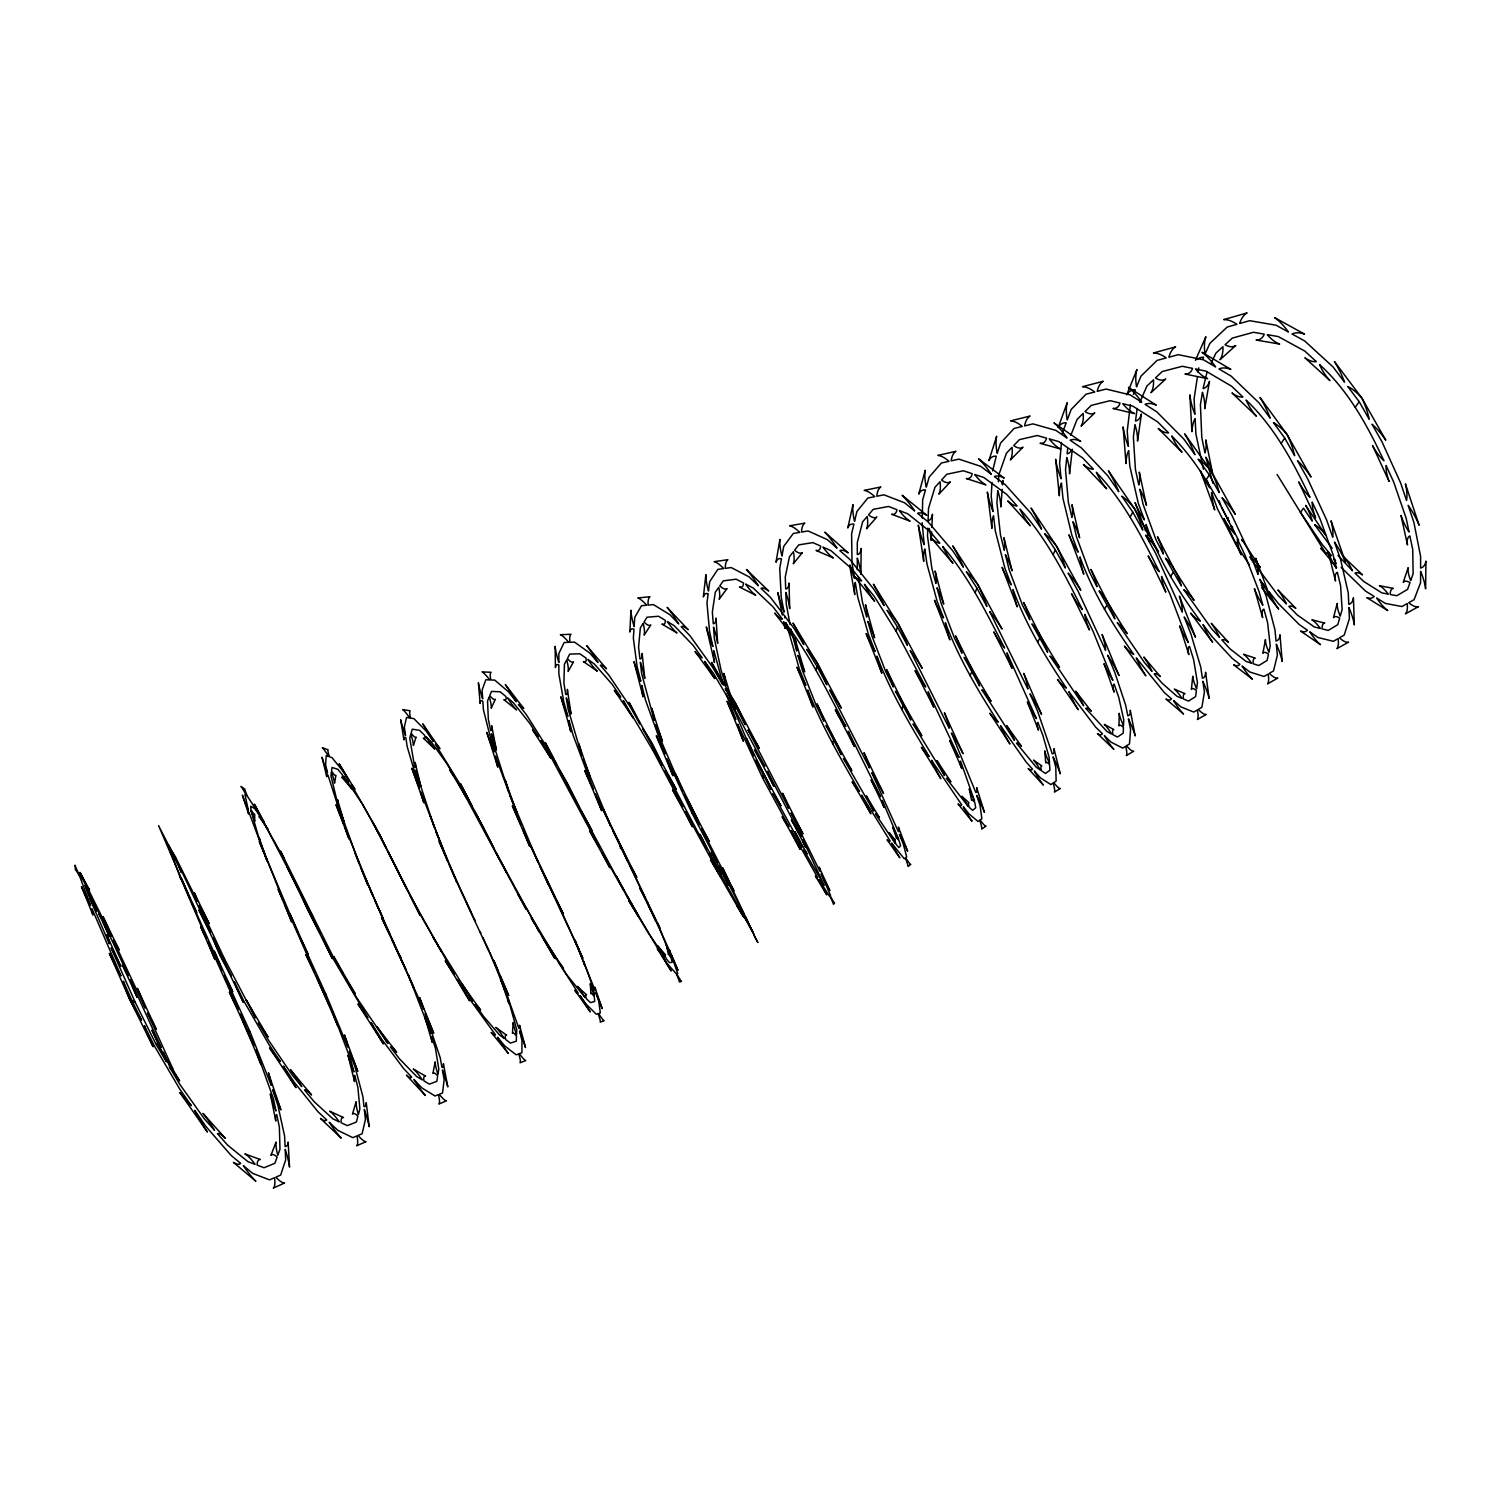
<?xml version="1.0" encoding="UTF-8"?>
<svg xmlns="http://www.w3.org/2000/svg" width="1501" height="1501" viewBox="0 0 1501 1501"><rect width="100%" height="100%" fill="white"/><g stroke="black" fill="none" stroke-linecap="round" stroke-linejoin="round"><path stroke-width="1.5" d="M857.296 569.836L857.296 558.091A27.937 8.931 69.7 0 1 860.88 574.358L861.161 548.447A27.731 9.081 69.8 0 1 857.296 554.582L857.296 542.536L862.643 521.823L867.184 516.475A28.594 10.507 66.6 0 1 866.527 528.765L876.828 517.001A25.892 9.719 66.4 0 1 868.554 514.862L873.207 509.364L888.554 506.456L896.923 509.665A26.474 9.344 62.8 0 1 891.632 514.243L910.113 521.203A30.414 10.901 62.5 0 1 899.324 510.584L907.861 513.83L929.832 531.448L939.851 543.156A33.566 10.019 62.3 0 1 931.052 537.846L952.929 563.25A29.57 8.912 61.9 0 1 942.722 546.495C968.708 576.647 986.513 612.821 1004.582 648.038A29.851 7.899 60.6 0 1 993.812 631.883L1012.106 668.301A34.185 8.968 60.2 0 1 1006.983 652.841L1036.459 718.641A31.202 6.192 58.1 0 1 1027.378 701.924L1038.486 730.105A27.262 5.253 58.1 0 1 1037.885 722.375L1042.876 735.377L1049.143 757.423L1049.48 763.071A26.737 3.584 60.3 0 1 1044.696 750.838L1045.765 762.921A29.57 3.846 60.5 0 1 1049.593 764.741L1049.931 770.257L1045.484 773.465L1041.45 770.745A28.594 3.865 64.4 0 1 1041.863 765.942L1033.532 760.125A28.688 3.846 64.7 0 1 1040.287 769.957L1036.365 767.33L1016.44 743.126A32.065 6.192 66.2 0 1 1021.487 746.297L1006.664 725.658A28.163 5.422 66.5 0 1 1014.488 740.425L981.879 689.841A32.647 8.087 64.3 0 1 991.054 701.323L972.573 669.953A24.973 6.173 64.6 0 0 964.092 657.4L979.59 685.957A24.973 6.173 64.6 0 0 972.573 669.953L955.499 635.861A32.328 7.955 64.9 0 1 961.972 653.179L954.542 638.319L941.033 602.97L937.018 587.81A27.656 7.786 69 0 1 943.697 604.096L935.123 571.037A31.221 8.931 69.3 0 1 935.874 583.495L931.821 568.222L927.505 536.045L927.787 528.127M670.272 952.328L647.325 902.42A37.694 1.933 65.8 0 0 656.143 921.576L639.632 887.766A47.169 2.439 65.9 0 0 645.392 898.405L595.315 793.916A46.963 3.884 66.4 0 0 601.695 810.765L584.752 770.538A37.056 3.115 66.5 0 0 593.308 789.132L573.119 735.19L569.01 720.499A47.6 6.417 68.3 0 0 570.868 731.813L560.849 696.764A38.838 5.385 68.4 0 0 567.866 716.39L563.757 701.699L558.841 673.799L558.86 664.999A39.476 7.524 66.9 0 0 555.426 667.57L555.164 646.312A36.324 7.13 66.9 0 0 558.86 662.485L558.879 653.498L564.151 642.503L568.673 642.334A45.555 9.1 63.6 0 0 560.38 634.717L571.037 634.266A47.619 9.757 63.4 0 0 569.967 642.297L574.583 642.128L589.743 653.029L597.998 662.56A45.03 7.111 61.8 0 0 586.722 645.711L606.498 668.808A50.696 8.124 61.5 0 0 600.344 665.299L608.749 675L630.232 706.858L639.951 724.045A50.996 5.666 63.2 0 0 628.975 702.299L676.257 789.32A51.484 5.572 62.9 0 0 665.262 770.557L706.746 848.984A51.24 3.996 60 0 0 699.879 834.237L721.268 874.727A45.949 3.434 59.9 0 0 709.298 853.75L754.215 934.954L745.472 916.886A39.72 1.182 65.9 0 0 752.827 932.327L742.732 912.627A48.201 1.463 66.1 0 0 744.327 914.578L719.636 866.265A37.45 3.302 65.7 0 0 728.567 885.234L711.305 852.043A46.906 4.165 65.9 0 0 717.591 862.325L692.055 813.223L692.111 810.446L684.7 795.098A25.536 2.739 64.7 0 1 692.149 808.532L709.316 841.517A33.416 3.602 64.6 0 0 701.699 828.871L729.599 883.376A28.819 1.426 66.9 0 0 722.581 867.766L733.951 890.806A32.853 1.595 66.8 0 0 731.118 886.397L748.699 923.584L737.104 905.854L743.914 917.43L741.062 912.889L710.705 859.979A32.009 1.163 58.7 0 0 720.705 876.809L685.394 811.76A35.105 3.471 60.6 0 0 692.43 826.77L672.598 789.901A30.658 3.096 60.7 0 0 682.805 806.9L652.691 749.993L623.29 700.704A30.376 4.24 61.6 0 0 633.328 718.116L614.322 690.366A34.467 4.803 61.8 0 0 620.795 697.046L612.108 684.268L594.265 663.93L587.904 659.446A31.221 6.398 61.9 0 0 597.267 671.172L583.401 661.585A27.149 5.479 62.1 0 0 586.122 658.188L579.874 653.798L569.761 654.08L567.397 658.564A26.53 6.098 65.6 0 0 573.532 661.866L568.147 671.472A29.288 6.567 65.8 0 0 566.703 659.877L564.414 664.23L563.907 683.068L565.746 694.531A28.369 5.272 68.9 0 0 567.359 689.372L571.037 714.007A28.575 5.141 69 0 0 566.29 697.852L568.091 709.016L581.75 755.435A32.121 3.565 68.6 0 0 578.748 743.689L589.968 776.542A28.444 3.058 68.6 0 0 583.232 759.731L610.701 826.132A33.247 2.364 64.8 0 0 603.046 808.795L619.988 844.181A25.686 1.839 64.7 0 1 627.512 860.505L612.802 830.522A25.686 1.839 64.8 0 1 619.988 844.181L636.818 877.597A33.604 2.402 64.7 0 0 629.594 864.651L659.896 928.031M922.158 522.704L924.184 544.694A37.75 11.97 69.1 0 1 918.312 525.181L923.734 561.299A46.25 14.428 68.8 0 1 924.804 548.934L926.98 564.076L937.131 601.338L943.547 617.962A36.005 9.438 66.8 0 1 934.504 600.25L949.908 639.876A45.63 11.914 66.4 0 1 945.367 622.69C958.557 657.926 977.939 690.554 998.203 722.131A45.818 10.62 65.8 0 1 989.834 713.2L1009.929 744.008A36.587 8.518 65.4 0 1 1000.585 725.79L1026.252 762.189L1032.5 769.075A47.056 8.312 65.8 0 1 1028.166 768.568L1043.383 785.079A38.745 6.942 65.4 0 1 1034.264 771.007L1040.549 777.931L1050.813 784.573L1053.12 783.072A39.458 5.741 62.8 0 1 1054.434 792.078L1060.325 788.494A36.399 5.422 62.5 0 1 1053.777 782.659L1056.122 781.12L1055.785 767.236L1053.064 756.86A45.593 7.843 59.6 0 1 1060.288 773.859L1053.965 748.68A47.432 8.443 59.6 0 1 1052.276 753.896L1037.454 710.78L1030.024 693.856A44.805 10.469 59.4 0 1 1041.544 714.363L1023.757 673.386A49.927 11.914 59.7 0 1 1027.904 689.015L989.684 611.564A50.171 13.471 62.8 0 1 1002.011 629.05L978.108 585.09L952.76 545.895A49.683 13.415 63.6 0 1 963.323 567.134L952.797 550.886L927.974 521.748L917.58 513.342A49.383 15.648 61.8 0 1 926.736 515.237L902.176 495.274A43.885 13.678 62.2 0 1 914.672 510.978L904.446 502.722L883.958 494.823L876.809 496.249A46.418 16.53 63.9 0 1 880.862 486.981L864.182 490.395A44.448 15.423 64.2 0 1 874.802 496.643L867.822 498.032L856.902 511.522L854.557 521.391A35.461 12.121 67.6 0 1 853.018 504.617L847.784 527.977A38.576 12.852 67.5 0 1 853.9 524.168L851.611 533.849L852.024 563.175L854.576 578.241A37.957 10.732 69 0 1 850.054 565.033M922.271 518.126L922.665 499.871L925.498 489.983A38.351 14.109 67.7 0 0 918.743 494.11L925.254 470.245A35.255 13.284 67.8 0 0 926.305 487.15L929.175 477.074L941.427 463.002L949.007 461.332A44.186 16.905 64.3 0 0 937.844 455.422L955.912 451.313A46.137 18.106 64.1 0 0 951.165 460.845L958.914 459.137L980.66 466.323L991.317 474.278A43.604 15.216 62.3 0 0 978.539 458.837L1004.225 478.087A49.064 17.412 61.8 0 0 994.375 476.549L1005.238 484.654L1030.831 513.154L1041.544 529.178A49.383 15.235 63.6 0 0 1031.074 508.07L1056.873 546.702L1080.795 590.287A49.833 15.329 62.7 0 0 1068.149 573.119L1078.112 591.263L1105.599 650.327A49.608 13.772 59.6 0 0 1102.09 634.491L1119.014 675.563A44.523 12.121 59.3 0 0 1107.607 655.168L1114.699 672.148L1125.619 705.001L1127.814 715.789A47.131 10.188 59.4 0 0 1130.272 710.217L1135.188 735.922A45.311 9.494 59.4 0 0 1128.414 718.829L1130.572 729.411L1129.484 743.933L1126.5 745.791A36.174 6.755 62.4 0 0 1133.705 751.232L1126.332 755.566A39.232 7.149 62.6 0 0 1125.656 746.297L1122.748 748.098L1111.134 742.207L1104.342 735.603A38.519 8.293 65.3 0 0 1113.873 749.355L1097.456 733.595A46.775 9.925 65.7 0 0 1102.447 733.745L1095.692 727.178L1068.825 691.68A36.362 9.738 65.3 0 0 1078.262 709.71L1057.511 679.465A45.555 12.139 65.7 0 0 1066.367 688.077C1045.465 657.157 1025.952 624.735 1013.025 589.593A45.368 13.415 66.5 0 0 1017.228 606.836L1002.105 567.34A35.799 10.62 66.9 0 0 1011.242 584.883L1004.938 568.316L995.351 531.016L993.531 515.781A45.987 15.911 68.9 0 0 991.917 528.352L987.358 492.047A37.525 13.209 69.3 0 0 993.024 511.522L991.204 496.306L991.992 482.459M931.652 531.786L931.239 540.473A27.787 9.832 69.9 0 0 929.232 528.465M931.858 527.451L932.459 514.243A27.581 9.963 70 0 1 928.068 520.622L928.5 508.426L934.973 487.281L940.039 481.69A28.425 11.445 66.9 0 1 938.913 494.148L950.339 481.877A25.723 10.582 66.7 0 1 941.577 480.02L946.756 474.278L963.342 470.77L972.216 473.678A26.305 10.244 62.9 0 1 966.325 478.538L985.876 484.898A30.226 11.952 62.6 0 1 974.749 474.522L983.793 477.487L1006.739 494.448L1017.078 505.912A33.341 11.239 62.4 0 1 1007.734 500.921L1030.268 525.782A29.382 10 61.9 0 1 1020.023 509.177C1046.666 538.484 1064.716 574.47 1082.427 609.612A29.645 9.025 60.5 0 1 1071.526 593.664L1089.445 629.97A33.96 10.244 60.1 0 1 1084.773 614.416L1093.028 631.246L1112.879 680.366A30.996 7.374 57.9 0 1 1104.023 663.667L1114.155 692.13A27.112 6.267 57.9 0 1 1114.174 684.118L1118.733 697.271L1123.761 719.767L1123.517 725.677A26.568 4.578 60.1 0 1 1119.183 713.294L1119.014 725.921A29.382 4.916 60.3 0 1 1123.442 727.422L1123.217 733.182L1117.438 737.066L1112.86 734.646A28.425 4.897 64.2 0 1 1113.855 729.58L1104.342 724.42A28.519 4.841 64.5 0 1 1111.528 733.951L1107.1 731.606L1085.711 708.341A31.877 7.28 66.1 0 1 1091.283 711.23L1075.654 691.154A27.994 6.36 66.5 0 1 1083.647 705.714L1049.949 656.068A32.459 9.156 64.2 0 1 1059.5 667.288L1040.681 636.293A24.823 6.98 64.6 0 0 1031.975 623.947L1047.623 652.222A24.823 6.98 64.6 0 0 1040.681 636.293L1023.588 602.445A32.14 8.987 64.9 0 1 1029.855 619.763L1022.406 605.016L1009.16 569.78L1005.37 554.601A27.506 8.668 69.1 0 1 1012.049 570.774L1003.944 537.696A31.052 9.925 69.4 0 1 1004.282 550.285L1000.473 534.994L996.908 502.647L997.752 490.621A27.637 10.695 70.2 0 1 1000.811 506.963L1002.218 489.345M992.649 470.92L996.251 456.21A38.125 15.348 67.9 0 0 988.878 460.619L996.664 436.266A35.048 14.428 68.1 0 0 997.208 453.321L1000.604 443.039L1014.151 428.404L1022.294 426.453A43.923 18.35 64.5 0 0 1010.605 420.862L1030.061 416.058A45.856 19.663 64.2 0 0 1024.62 425.89L1032.932 423.882L1055.897 430.393L1067.023 438.048A43.323 16.717 62.4 0 0 1053.965 422.869L1080.739 441.407A48.745 19.138 61.9 0 0 1070.194 440.243L1081.508 448.03L1107.869 475.911L1118.752 491.709A49.064 16.999 63.7 0 0 1108.376 470.714L1134.606 508.82L1158.528 552.049A49.533 17.13 62.7 0 0 1145.601 535.182L1155.564 553.156L1182.281 612.145A49.308 15.573 59.5 0 0 1179.411 596.103L1195.49 637.268A44.242 13.715 59.1 0 0 1184.195 616.986L1190.931 634.004L1200.762 667.157L1202.376 678.171A46.85 11.914 59.3 0 0 1205.584 672.242L1209.149 698.472A45.049 11.107 59.2 0 0 1202.845 681.266L1204.421 692.055L1201.926 707.215L1198.323 709.373A35.949 8.03 62.2 0 0 1206.185 714.438L1197.348 719.504A38.988 8.518 62.5 0 0 1197.329 709.973L1193.802 712.074L1180.912 706.896L1173.613 700.611A38.294 9.606 65.2 0 0 1183.557 714.063L1165.958 699.016A46.493 11.52 65.6 0 0 1171.568 698.847L1164.326 692.58L1136.295 657.945A36.155 10.939 65.2 0 0 1145.826 675.806L1124.437 646.105A45.293 13.64 65.7 0 0 1133.762 654.417C1112.241 624.135 1092.615 591.901 1079.932 556.852A45.105 14.879 66.5 0 0 1083.778 574.17L1068.956 534.806A35.592 11.783 67 0 0 1078.168 552.18L1071.995 535.669L1062.952 498.332L1061.488 483.022A45.743 17.355 69.1 0 0 1059.35 495.78L1055.616 459.268A37.319 14.391 69.6 0 0 1061.076 478.725L1059.612 463.434L1061.488 442.439M998.371 481.802L998.878 474.729L1006.458 453.152L1012.03 447.336A28.256 12.346 67.1 0 1 1010.417 459.944L1022.988 447.167A25.573 11.408 66.9 0 1 1013.719 445.591L1019.442 439.624L1037.229 435.515L1046.572 438.142A26.136 11.126 63.1 0 1 1040.08 443.283L1060.7 449.024A30.02 12.984 62.8 0 1 1049.255 438.911L1058.787 441.594L1082.671 457.936L1093.31 469.138A33.135 12.44 62.5 0 1 1083.441 464.466L1106.612 488.782A29.176 11.051 62 0 1 1096.349 472.346C1123.611 500.827 1141.905 536.607 1159.26 571.693A29.457 10.113 60.4 0 1 1148.227 555.933L1165.808 592.126A33.754 11.501 59.9 0 1 1161.549 576.459L1169.635 593.251L1188.342 642.578A30.808 8.518 57.7 0 1 1179.692 625.898L1188.867 654.624A26.943 7.242 57.6 0 1 1189.505 646.368L1193.614 659.633L1197.442 682.58L1196.635 688.734A26.418 5.535 59.9 0 1 1192.77 676.219L1191.381 689.391A29.213 5.966 60.1 0 1 1196.41 690.554L1195.622 696.577L1188.548 701.098L1183.426 698.978A28.238 5.891 64 0 1 1184.983 693.65L1174.326 689.128A28.35 5.816 64.4 0 1 1181.944 698.378L1176.99 696.314L1161.924 683.049L1154.194 673.968A31.69 8.349 66 0 1 1160.273 676.557L1143.837 657.044A27.825 7.28 66.4 0 1 1152.017 671.416L1144.419 662.466L1117.232 622.671A32.29 10.188 64.1 0 1 1127.138 633.628L1108.038 603.008A24.691 7.768 64.6 0 0 1099.107 590.887L1114.868 618.881A24.691 7.768 64.5 0 0 1108.038 603.008L1090.927 569.404A31.971 10.019 64.9 0 1 1096.987 586.722L1089.52 572.069L1076.517 536.945L1072.952 521.766A27.356 9.531 69.2 0 1 1079.613 537.827L1072.014 504.73A30.883 10.901 69.6 0 1 1071.939 517.432L1068.337 502.122L1065.522 469.625L1066.779 457.486A27.487 11.558 70.4 0 1 1069.556 473.828L1072.314 449.287M1002.574 484.898L1002.931 480.451A27.431 10.845 70.3 0 1 1001.861 483.81M790.896 629.05L796.675 651.078A31.577 6.848 69 0 0 795.061 638.901L804.667 671.885A27.975 5.966 68.8 0 0 797.95 655.393L802.435 670.515L816.469 706.089L823.88 721.174A32.684 5.798 64.9 0 0 816.957 703.838L833.974 738.436A25.254 4.503 64.6 0 1 841.198 754.571L826 725.471A25.254 4.503 64.7 0 1 833.974 738.436L851.817 770.613A33.022 5.891 64.4 0 0 843.393 758.549L873.713 811.065A28.481 3.471 66.7 0 0 866.283 795.886L879.417 817.707A32.44 3.94 66.5 0 0 875.458 813.917L895.178 843.281A29.026 1.764 65 0 0 889.342 832.83L895.234 839.997A28.951 1.764 64.7 0 0 896.022 844.256L898.911 847.596L900.6 845.776L899.08 840.785A29.926 1.614 60.9 0 0 896.51 838.29L892.851 827.37A27.074 1.539 60.6 0 0 898.63 839.284L882.325 800.352A27.618 3.133 58.5 0 0 884.22 807.519L871.105 779.92A31.596 3.752 58.4 0 0 880.637 796.693L848.309 731.25A34.636 6.285 60.4 0 0 854.369 746.485L835.325 709.842A30.245 5.554 60.7 0 0 845.813 726.428C827.013 691.06 809.658 654.417 785.098 622.596A29.964 6.642 61.7 0 0 795.211 639.67L774.741 613.121A34.016 7.486 62.1 0 0 782.415 619.106L773.034 606.873L753.07 587.923L745.584 584.077A30.808 8.706 62.2 0 0 755.697 595.24L739.449 586.985A26.812 7.449 62.4 0 0 743.483 582.988L736.147 579.198L723.351 580.831L719.823 585.822A26.192 7.955 66 0 0 727.047 588.542L719.148 599.255A28.932 8.593 66.2 0 0 718.773 587.304L715.32 592.163L712.356 611.976L713.256 623.722A28.05 7.224 69.3 0 0 716.015 618.074L717.666 643.366A28.256 7.092 69.3 0 0 713.519 627.155L714.382 638.6L721.08 670.234L725.865 685.469A31.746 5.779 68.8 0 0 723.801 673.424L733.933 706.371A28.125 5.028 68.7 0 0 727.197 689.766L731.944 704.888L753.652 755.754A32.872 4.672 64.9 0 0 746.466 738.417L763.465 773.278A25.404 3.621 64.7 0 1 770.801 789.47L755.754 760.088A25.404 3.621 64.7 0 1 763.465 773.278L780.989 805.849A33.21 4.766 64.5 0 0 772.959 793.504L802.078 846.996A28.65 2.458 66.8 0 0 794.855 831.61L807.125 854.031A32.647 2.777 66.6 0 0 803.71 849.941L824.274 885.365L803.016 840.091A27.787 2.045 58.6 0 0 805.605 846.996L791.421 819.696A31.802 2.477 58.6 0 0 801.196 836.489L767.405 771.251A34.861 4.897 60.5 0 0 773.934 786.355L754.496 749.599A30.452 4.334 60.7 0 0 764.853 766.392L734.927 709.879L735.265 705.958L725.246 688.865A47.807 7.317 63.1 0 1 735.49 703.35L759.337 748.436A51.147 7.618 62.9 0 0 748.005 730.011L788.644 808.195A50.903 6.042 59.9 0 0 782.471 793.203L802.941 833.843A45.649 5.272 59.8 0 0 791.083 812.979L819.827 871.162A48.332 2.871 60 0 0 819.096 867.09L829.828 890.6A46.437 2.608 60.1 0 0 821.141 873.938L830.541 895.478L829.734 896.66L818.964 879.755A39.476 2.664 65.8 0 0 826.77 894.84L815.362 875.965A47.901 3.246 66 0 0 817.67 877.541L791.102 830.541A37.244 4.653 65.6 0 0 800.127 849.303L782.134 816.732A46.625 5.835 65.8 0 0 788.963 826.676L762.752 778.25L737.741 724.251A46.418 7.205 66.4 0 0 743.37 741.231L727.066 701.248A36.624 5.741 66.6 0 0 735.809 719.486L726.221 693.969M1067.68 448.555L1067.136 453.846A27.281 11.689 70.6 0 0 1071.714 449.7M1130.403 404.688L1127.232 430.937L1128.358 446.304A37.112 15.554 69.8 0 1 1123.104 426.884L1126.013 463.565A45.48 18.781 69.3 0 1 1128.677 450.619L1129.803 466.004L1138.302 503.36L1144.362 519.834A35.405 12.89 67.1 0 1 1135.056 502.61L1145.582 530.979M1137.176 408.478L1135.488 421.049A27.131 12.515 71 0 0 1141.417 414.013L1137.533 441.088A27.337 12.383 70.7 0 0 1135 424.708L1133.368 436.979L1135.45 469.644L1138.827 484.954A30.714 11.839 69.8 0 0 1139.297 472.121L1146.426 505.255A27.206 10.376 69.4 0 0 1139.784 489.288L1143.143 504.486L1155.883 539.497L1163.35 554.038A31.784 11.014 65 0 0 1157.515 536.739L1174.645 570.099A24.56 8.556 64.5 0 1 1181.381 585.897L1165.47 558.166A24.541 8.537 64.5 0 1 1174.645 570.099L1194.045 600.344A32.103 11.201 64.1 0 0 1183.782 589.649L1211.645 628.806L1219.619 637.493A27.675 8.18 66.3 0 0 1211.251 623.309L1228.475 642.278A31.502 9.381 65.9 0 0 1221.889 639.97L1229.976 648.807L1246.074 661.434L1251.534 663.198A28.181 6.773 64.2 0 0 1243.503 654.248L1255.268 658.151A28.069 6.848 63.9 0 0 1253.166 663.742L1258.795 665.543L1267.144 660.402L1268.458 654.136A29.044 6.98 59.8 0 0 1262.866 653.291L1265.456 639.595A26.249 6.473 59.6 0 0 1268.87 652.26L1270.221 645.843L1267.576 622.465L1263.88 609.087A26.774 8.199 57.4 0 0 1262.641 617.586L1254.404 588.617A30.62 9.625 57.5 0 0 1262.829 605.259L1259.095 591.694L1245.286 555.726L1237.349 539.009A33.529 12.721 59.8 0 0 1241.177 554.77L1223.953 518.689A29.269 11.182 60.3 0 0 1235.098 534.243C1218.099 499.233 1199.524 463.64 1171.699 435.965A28.988 12.083 62.1 0 0 1182 452.251L1158.19 428.46A32.928 13.584 62.6 0 0 1168.566 432.832L1157.646 421.875L1132.842 406.152L1122.842 403.731A29.832 13.997 62.9 0 0 1134.587 413.601L1112.954 408.441A25.986 11.97 63.3 0 0 1120.027 403.056L1110.196 400.673L1091.246 405.383L1085.017 411.555A25.423 12.214 67.2 0 0 1094.754 412.888L1081.095 426.153A28.106 13.228 67.4 0 0 1083.178 413.375L1077.099 419.417L1070.795 435.403M762.752 778.25L763.183 775.304M1197.442 376.713L1194.102 398.816L1194.89 414.257A36.906 16.699 70.1 0 1 1189.843 394.857L1191.944 431.706A45.236 20.17 69.5 0 1 1195.115 418.591L1195.903 434.033L1203.408 469.231M1198.098 372.286L1198.774 367.876M816.056 670.29L816.882 666.163L806.675 649.314A47.488 9.194 63.1 0 1 817.445 663.404L841.31 708.116A50.828 9.625 62.8 0 0 829.64 690.01L869.454 767.949A50.584 8.049 59.9 0 0 863.976 752.733L883.526 793.485A45.368 7.055 59.7 0 0 871.781 772.752L898.311 831.573A48.032 4.784 59.8 0 0 898.405 827.107L907.617 851.18A46.156 4.39 59.9 0 0 899.437 834.406L903.358 844.312L906.679 856.883L905.647 857.746A36.85 2.683 62.8 0 0 910.788 864.426L908.011 866.433A39.945 2.833 63.1 0 0 905.347 857.99L904.334 858.835L891.594 843.074A39.232 4.128 65.7 0 0 899.85 857.822L887.129 839.734A47.619 4.972 65.9 0 0 890.131 840.954L861.724 795.23A37.018 5.966 65.5 0 0 870.88 813.805L852.174 781.815A46.343 7.467 65.8 0 0 859.529 791.421C840.598 758.53 821.46 725.471 807.744 690.01A46.156 8.818 66.4 0 0 812.998 707.065L796.993 667.195A36.418 6.998 66.7 0 0 805.849 685.263L799.189 668.527L786.205 622.784M832.642 743.689L833.43 740.575M858.384 576.722L862.381 601.826L866.677 617.099A31.39 7.899 69.1 0 0 865.495 604.772L874.576 637.794A27.806 6.886 68.9 0 0 867.878 621.414L872.137 636.555L885.89 672.016L893.32 686.989A32.515 6.886 64.9 0 0 886.622 669.652L903.658 704.007A25.104 5.347 64.6 0 1 910.788 720.067L895.44 691.248A25.104 5.347 64.6 0 1 903.658 704.007L921.839 735.771A32.834 7.017 64.4 0 0 913.04 724.007L944.504 775.529A28.313 4.465 66.6 0 0 936.887 760.557L950.884 781.796A32.253 5.085 66.4 0 0 946.362 778.325L968.164 806.412A28.857 2.814 64.8 0 0 961.86 796.262L968.989 802.754A28.763 2.833 64.5 0 0 969.177 807.275L972.648 810.315L975.725 807.782L974.806 802.528A29.739 2.739 60.7 0 0 971.597 800.371L969.252 788.869A26.905 2.57 60.5 0 0 974.524 800.934L960.602 761.101A27.45 4.203 58.3 0 0 961.841 768.568L949.758 740.668A31.39 4.991 58.3 0 0 959.045 757.423L928.162 691.792A34.41 7.636 60.3 0 0 933.753 707.14L915.085 670.609A30.039 6.755 60.6 0 0 925.723 686.97L896.116 631.227L897.429 626.893L887.016 610.288A47.188 11.014 63.1 0 1 898.311 623.984L922.196 668.32A50.49 11.576 62.8 0 0 910.188 650.533L949.195 728.229A50.246 10.019 59.8 0 0 944.41 712.806L963.042 753.671A45.086 8.781 59.6 0 0 951.428 733.032L975.8 792.472A47.732 6.623 59.7 0 0 976.682 787.631L984.431 812.285A45.856 6.135 59.8 0 0 976.738 795.38L980.059 805.53L981.86 818.777L980.172 819.978A36.624 4.071 62.7 0 0 986.026 826.225L981.673 829.04A39.701 4.297 62.9 0 0 979.684 820.296L978.033 821.479L969.121 814.067L963.342 806.825A38.988 5.554 65.5 0 0 972.048 821.235L958.051 803.936A47.338 6.661 65.8 0 0 961.728 804.799L931.558 760.313A36.793 7.261 65.5 0 0 940.808 778.7L921.408 747.31A46.081 9.062 65.8 0 0 929.269 756.579C909.662 724.345 890.393 691.511 876.94 656.143A45.893 10.394 66.4 0 0 881.837 673.274L866.133 633.535A36.212 8.237 66.8 0 0 875.083 651.415L868.554 634.754L857.84 597.511L855.289 582.463A46.512 12.89 68.7 0 0 854.782 594.621L849.66 565.483M901.745 709.504L902.889 706.239M1062.314 433.114L1066.179 422.832A37.919 16.53 68.2 0 0 1058.205 427.522L1067.211 402.7A34.861 15.554 68.3 0 0 1067.267 419.886L1071.207 409.417L1086.011 394.219L1094.698 391.986A43.66 19.757 64.7 0 0 1082.484 386.714L1103.291 381.254A45.574 21.164 64.4 0 0 1097.193 391.348L1106.068 389.059L1130.215 394.894L1141.754 402.268A43.06 18.181 62.5 0 0 1128.452 387.352L1156.277 405.176A48.445 20.808 61.9 0 0 1145.075 404.369L1156.821 411.874L1183.914 439.155L1194.965 454.709A48.764 18.725 63.8 0 0 1184.683 433.864L1211.345 471.427L1235.267 514.299A49.214 18.894 62.6 0 0 1222.039 497.713L1232.021 515.556L1251.534 557.209L1257.988 574.433A48.989 17.337 59.4 0 0 1255.718 558.203L1270.991 599.462A43.979 15.273 58.9 0 0 1259.808 579.292L1266.206 596.347L1274.968 629.801L1276.038 641.002A46.569 13.584 59.1 0 0 1279.978 634.735L1282.192 661.472A44.767 12.665 59 0 0 1276.319 644.154L1277.37 655.168L1273.505 670.928L1269.302 673.386A35.743 9.287 62 0 0 1277.801 678.077L1267.538 683.874A38.763 9.85 62.3 0 0 1268.12 674.08L1264.011 676.482L1249.845 672.016L1242.077 666.012A38.05 10.901 65.1 0 0 1252.416 679.165L1233.672 664.83A46.231 13.059 65.5 0 0 1239.901 664.343L1232.171 658.376L1212.245 636.856L1202.995 624.585A35.949 12.121 65.2 0 0 1212.639 642.278L1190.612 613.121A45.03 15.085 65.7 0 0 1200.406 621.133C1178.285 591.488 1158.528 559.441 1146.089 524.506A44.861 16.305 66.6 0 0 1147.946 535.763M975.143 592.689L976.926 588.129L966.325 571.75A46.869 12.796 63.1 0 1 978.108 585.09A46.775 12.571 63.2 0 1 986.87 606.385L976.926 588.129M1133.424 394.331L1135.281 389.847A37.694 17.693 68.4 0 0 1126.726 394.801L1136.951 369.527A34.654 16.624 68.6 0 0 1136.538 386.845L1140.966 376.169L1157.008 360.446L1166.239 357.932A43.398 21.145 64.8 0 0 1153.518 352.96L1175.621 346.862A45.293 22.628 64.6 0 0 1168.885 357.219L1178.304 354.668L1203.596 359.846L1215.585 366.938A42.797 19.588 62.6 0 0 1202.001 352.285L1230.858 369.415A48.145 22.44 61.9 0 0 1219 368.965L1231.195 376.169L1258.983 402.85L1270.202 418.197A48.445 20.395 63.9 0 0 1260.014 397.465L1287.089 434.521L1311.011 477.018A48.895 20.601 62.6 0 0 1297.502 460.732L1307.484 478.425L1326.603 519.946L1332.719 537.208A48.689 19.044 59.2 0 0 1331.049 520.791L1345.534 562.143A43.717 16.792 58.7 0 0 1334.464 542.086L1340.524 559.16L1348.254 592.895L1348.761 604.321A46.287 15.216 58.9 0 0 1353.414 597.717L1354.334 624.923A44.505 14.203 58.8 0 0 1348.911 607.53L1349.399 618.731L1344.221 635.073L1339.436 637.831A35.536 10.526 61.9 0 0 1348.555 642.147L1336.903 648.638A38.538 11.145 62.2 0 0 1338.085 638.6L1333.395 641.302L1318.009 637.531L1309.754 631.827A37.825 12.158 65 0 0 1320.467 644.661L1300.617 631.058A45.968 14.56 65.5 0 0 1307.446 630.232L1299.247 624.566L1278.458 603.646L1268.964 591.6A35.743 13.265 65.1 0 0 1278.683 609.125L1261.666 587.604M970.078 675.713L971.56 672.298M1139.822 402.362L1146.895 386.076L1153.481 379.828A27.937 14.072 67.7 0 1 1150.948 392.737L1165.677 379.021A25.292 13.002 67.6 0 1 1155.47 377.952L1162.187 371.554L1182.281 366.282L1192.563 368.383A25.817 12.815 63.5 0 1 1184.946 374.03L1207.573 378.627A29.645 14.972 63.1 0 1 1195.509 368.983L1205.997 371.141L1231.683 386.264L1242.903 396.977A32.722 14.71 62.8 0 1 1232.002 392.924L1256.431 416.19A28.8 13.077 62.1 0 1 1246.093 400.054C1274.48 426.903 1293.318 462.308 1309.998 497.263A29.082 12.214 60.2 0 1 1298.721 481.896L1315.608 517.864A33.322 13.903 59.6 0 1 1312.193 502.009L1319.961 518.689L1333.094 554.732L1336.397 568.41A30.433 10.713 57.2 0 1 1328.179 551.786L1335.515 581.018A26.624 9.137 57.1 0 1 1337.335 572.275L1340.599 585.765L1342.119 609.556L1340.205 616.217A26.099 7.392 59.4 0 1 1337.241 603.421L1333.488 617.624A28.875 7.993 59.6 0 1 1339.661 618.168L1337.785 624.66L1328.235 630.439L1322.081 628.9A27.919 7.805 63.7 0 1 1324.726 623.084L1311.855 619.782A28.012 7.711 64.1 0 1 1320.298 628.45L1314.351 626.968L1297.239 614.941L1288.815 606.366A31.315 10.394 65.8 0 1 1295.87 608.393L1277.914 589.968A27.525 9.062 66.3 0 1 1286.432 603.965L1278.139 595.522L1250.802 558.86M1195.415 360.334L1205.866 336.749A34.467 17.693 69 0 0 1205.003 354.18L1209.919 343.316L1227.18 327.068L1236.918 324.291A43.135 22.477 65 0 0 1223.728 319.619L1247.087 312.902A45.03 24.054 64.7 0 0 1239.713 323.503L1249.676 320.689L1276.094 325.229L1288.477 332.04A42.535 20.976 62.7 0 0 1274.649 317.63L1304.519 334.104A47.844 24.035 62 0 0 1292.023 333.991L1304.632 340.915L1333.113 366.994L1344.502 382.155A48.145 22.027 64 0 0 1334.408 361.535L1361.857 398.065L1385.798 440.225A48.595 22.252 62.5 0 0 1372.008 424.22L1381.989 441.782L1400.714 483.172L1406.531 500.452A48.388 20.714 59 0 0 1405.424 483.866L1419.12 525.275A43.454 18.275 58.4 0 0 1408.163 505.33L1413.904 522.442L1420.621 556.458L1420.603 568.072A46.006 16.792 58.6 0 0 1425.95 561.149L1425.594 588.824A44.261 15.704 58.5 0 0 1420.603 571.337L1420.565 582.726L1414.092 599.668L1408.726 602.708A35.311 11.727 61.7 0 0 1418.445 606.667L1405.443 613.834A38.313 12.421 62 0 0 1407.225 603.552L1401.972 606.535L1385.367 603.44L1376.661 598.036A37.619 13.396 64.9 0 0 1387.75 610.569L1366.792 597.642A45.705 16.023 65.4 0 0 1374.222 596.516L1365.572 591.131L1341.143 567.416M1202.92 358.739L1203.614 357.219A37.487 18.838 68.7 0 0 1196.972 359.527M1053.139 554.62L1055.372 549.873L1044.583 533.737A46.569 14.522 63.1 0 1 1056.873 546.702A46.475 14.297 63.3 0 1 1065.316 567.978L1055.372 549.873M1207.104 371.779L1203.07 388.609A26.98 13.321 71.4 0 0 1209.468 381.385L1204.74 408.704A27.187 13.19 71.1 0 0 1202.451 392.305L1200.425 404.688L1201.794 437.523L1204.965 452.833A30.564 12.777 70.1 0 0 1205.828 439.887L1212.508 473.04A27.056 11.201 69.6 0 0 1205.866 457.167L1212.921 483.284M1211.007 363.486L1215.904 353.129L1222.959 346.675A27.787 14.916 68.1 0 1 1219.975 359.733L1235.755 345.53A25.142 13.772 67.9 0 1 1225.079 344.723L1232.302 338.1L1253.504 332.284L1264.236 334.141A25.667 13.622 63.7 0 1 1256.074 340.033L1279.659 344.067A29.476 15.929 63.3 0 1 1267.313 334.667L1278.233 336.562L1304.801 351.084L1316.283 361.591A32.515 15.817 62.9 0 1 1304.913 357.801L1329.942 380.579A28.632 14.072 62.1 0 1 1319.567 364.574C1348.461 390.635 1367.599 425.871 1383.922 460.769A28.894 13.228 60 0 1 1372.552 445.591L1389.1 481.446A33.116 15.048 59.4 0 1 1386.098 465.498L1393.716 482.121L1406.156 518.22L1409.045 532.011A30.245 11.764 56.9 0 1 1401.015 515.425L1407.469 544.882A26.474 10.038 56.7 0 1 1409.871 535.913L1412.722 549.516L1413.135 573.72L1410.696 580.606A25.949 8.293 59.1 0 1 1408.144 567.678L1403.266 582.388A28.707 8.95 59.3 0 1 1409.983 582.632L1407.6 589.349L1396.831 595.728L1390.207 594.471A27.75 8.725 63.5 0 1 1393.36 588.411L1379.438 585.709A27.844 8.612 63.9 0 1 1388.275 594.096L1381.839 592.876L1363.752 581.487L1354.99 573.157A31.146 11.389 65.7 0 1 1362.514 574.902L1343.808 557.002A27.356 9.925 66.2 0 1 1352.514 570.812L1338.01 555.464M1037.623 642.297L1039.442 638.732M1130.14 517.057L1132.823 512.122L1121.847 496.212A46.268 16.211 63.1 0 1 1134.606 508.82A46.175 15.967 63.3 0 1 1142.768 530.078L1132.823 512.122M1104.436 609.275L1106.575 605.56M1206.147 479.982L1209.262 474.86L1198.117 459.156A45.987 17.843 63.1 0 1 1211.345 471.427A45.874 17.599 63.4 0 1 1219.206 492.647L1209.262 474.86M1170.499 576.59L1172.956 572.744M1281.179 443.377L1284.725 438.067L1273.411 422.588A45.687 19.438 63.1 0 1 1287.089 434.521A45.593 19.194 63.4 0 1 1294.669 455.722L1284.725 438.067M1249.47 565.014L1235.83 544.281L1238.588 540.285L1231.101 525.819A24.41 9.306 64.5 0 1 1232.696 527.207M1355.272 407.221L1359.231 401.743L1347.748 386.47A45.405 20.995 63.1 0 1 1361.857 398.065A45.311 20.751 63.4 0 1 1369.175 419.248L1359.231 401.743M263.163 851.011L259.279 841.517L298.136 933.378A37.938 2.514 66.4 0 0 290.031 914.015L308.305 954.749A48.107 3.265 66.5 0 0 300.294 938.219L325.923 994.3L347.838 1047.06A48.332 4.822 66.2 0 0 344.442 1034.921L357.745 1071.339A38.632 3.94 66.3 0 0 349.414 1051.375L354.968 1066.704L362.886 1096.593L363.993 1106.631A49.702 8.087 66.7 0 0 366.244 1102.653L369.171 1126.726A40.996 6.867 66.8 0 0 364.311 1109.445L365.418 1119.558L362.116 1133.743L358.101 1135.431A41.728 8.556 64.1 0 0 366.019 1141.661L356.619 1145.788A38.538 8.105 63.9 0 0 356.957 1135.919L352.829 1137.664L337.838 1130.347L329.207 1122.26A48.238 9.137 60.8 0 0 341.159 1138.114L320.501 1118.451A50.265 9.663 60.4 0 0 326.73 1119.934L317.931 1111.678L294.421 1082.502L283.389 1066.085A47.488 6.473 60.3 0 0 295.997 1087.681L269.542 1047.923A53.004 7.186 60 0 0 280.255 1061.413L269.111 1044.809L244.119 1001.561L234.231 981.767A53.267 5.591 63 0 0 243.312 1002.33L198.976 910.038A52.741 5.235 62.8 0 0 210.478 932.459L179.595 866.827A52.422 2.495 61 0 0 181.49 872.588L168.506 845.138A46.55 2.101 61 0 0 178.037 863.582L158.543 825.569L189.876 898.517A40.02 2.064 68 0 0 181.602 878.798L196.762 912.57A49.045 2.608 68.1 0 0 191.64 902.476L222.129 970.528A38.182 4.015 66.4 0 0 214.155 950.959L232.768 991.823A48.407 5.16 66.5 0 0 224.324 975.387L250.067 1031.806L271.212 1085.336A48.632 6.755 66.3 0 0 268.416 1072.821L280.875 1109.914A38.876 5.497 66.4 0 0 272.675 1089.745L277.873 1105.374L284.608 1136.051L285.077 1146.464A50.021 10.132 66.9 0 0 288.154 1142.055L289.524 1167.084A41.277 8.593 67 0 0 285.209 1149.41L285.678 1159.898L280.668 1175.039L275.865 1177.14A42.009 10.357 64.3 0 0 284.59 1182.994L273.276 1188.098A38.801 9.813 64.1 0 0 274.477 1177.741L269.542 1179.88L252.712 1173.407L243.331 1165.602A48.557 11.276 60.9 0 0 255.883 1181.306L233.424 1162.356A50.602 11.97 60.5 0 0 240.648 1163.369L231.079 1155.395L206.125 1126.669L194.661 1110.327A47.807 8.612 60.3 0 0 207.401 1132.054L179.839 1092.484A53.361 9.606 60 0 0 191.377 1105.674L179.782 1089.144L154.265 1045.765L144.396 1025.802A53.623 8.012 63 0 0 153.064 1046.741L129.405 998.728A50.115 7.299 62.9 0 1 123.363 981.241L131.769 1000.21L135.278 1002.424L156.048 1044.34L166.423 1061.826A31.953 5.197 60.6 0 0 157.23 1043.401L179.651 1080.945A36.587 6.004 60.9 0 0 169.369 1066.779L179.707 1084.191L204.23 1118.677L214.549 1130.347A33.322 7.486 59.1 0 0 202.991 1113.404L225.281 1138.265A29.082 6.511 59.4 0 0 217.439 1133.63L227.608 1145.113L248.003 1161.718L255.095 1164.363A28.5 7.861 62 0 0 244.869 1153.894L260.348 1159.541A31.483 8.537 62.4 0 0 257.178 1165.151L264.063 1167.722L274.871 1163.275L277.122 1157.083A30.47 7.805 66.4 0 0 270.93 1155.32L276.09 1142.055A30.527 7.636 66.6 0 0 277.779 1155.282L279.974 1149.278L279.374 1127.138L276.728 1114.549A34.11 6.192 67.9 0 0 275.79 1121.059L270.33 1094.004A29.907 5.291 67.8 0 0 275.978 1111.003L273.388 1098.601L256.071 1050.006A34.617 3.996 65.1 0 0 261.043 1064.565L246.145 1028.936A26.455 3.04 65 0 1 240.423 1014.038L254.232 1045.597A26.455 3.04 65 0 1 246.145 1028.936L229.372 992.142A34.242 3.921 64.8 0 0 238.34 1009.479L208.076 942.028A29.288 2.252 68.5 0 0 214.887 959.42L200.721 926.83A33.06 2.477 68.3 0 0 206.2 937.769L179.501 875.421M247.74 1030.099L250.067 1031.806M221.585 956.418L231.435 976.157A49.664 5.178 62.8 0 1 219.634 954.749A49.777 5.028 62.9 0 1 212.936 937.731L221.585 956.418L224.512 958.895L255.47 1017.866A31.727 3.715 60.7 0 0 246.089 999.685L268.06 1037.116A36.324 4.315 60.8 0 0 258.36 1022.8L268.491 1040.174L292.057 1074.81L301.776 1086.649A33.097 5.948 59 0 0 290.5 1069.725L311.551 1094.979A28.894 5.197 59.4 0 0 304.515 1089.989L314.084 1101.64L332.922 1118.864L339.245 1121.847A28.313 6.567 61.8 0 0 329.638 1111.19L343.504 1117.551A31.277 7.149 62.2 0 0 341.102 1122.729L347.275 1125.637L356.356 1122.054L357.913 1116.237A30.264 6.511 66.1 0 0 352.472 1114.136L356.112 1101.696A30.339 6.36 66.3 0 0 358.383 1114.549L359.884 1108.92L357.913 1087.625L354.78 1075.354A33.885 4.822 67.7 0 0 354.517 1081.508L348.007 1055.147A29.72 4.109 67.6 0 0 353.898 1071.902L350.821 1059.837L332.565 1012.049A34.41 2.664 65 0 0 338.006 1026.271L322.715 991.11A26.305 2.026 64.9 0 1 316.673 976.457L330.67 1007.696A26.305 2.026 64.9 0 1 322.715 991.11L305.885 954.598A34.035 2.608 64.8 0 0 314.591 971.935L284.909 904.69A29.119 1.145 68.4 0 0 291.701 921.97L278.154 889.324A32.872 1.201 68.3 0 0 283.126 900.431L261.005 844.481A29.251 0.957 68.5 0 1 267.009 860.486L258.998 837.277A29.044 1.051 68.4 0 1 259.879 841.348L250.986 810.559A30.02 2.214 65.1 0 1 254.72 821.366L254.682 814.18A27.206 2.064 64.8 0 1 250.93 809.564L250.742 806.225L255.039 808.833L258.923 814.536A27.881 1.22 61.4 0 1 259.073 816.638L267.835 829.096A32.084 1.37 61.2 0 1 260.048 816.188L284.421 859.304A35.424 0.994 61.2 0 0 280.518 851.123L333.335 957.131L343.297 974.505A31.502 2.289 60.7 0 0 333.729 956.569L355.268 993.887A36.08 2.664 60.8 0 0 346.112 979.44L356.037 996.739L387.84 1043.533A32.872 4.447 59 0 0 376.826 1026.628L396.639 1052.257A28.707 3.903 59.3 0 0 390.41 1046.929L399.416 1058.768L416.715 1076.592L422.306 1079.894A28.125 5.329 61.6 0 0 413.282 1069.031L425.571 1076.104A31.071 5.798 62 0 0 423.939 1080.87L429.399 1084.116L436.829 1081.358L437.692 1075.917A30.076 5.235 65.9 0 0 432.963 1073.478L435.14 1061.845A30.133 5.103 66.1 0 0 437.954 1074.341L438.799 1069.068L435.478 1048.58L431.875 1036.647A33.679 3.471 67.4 0 0 432.269 1042.426L424.745 1016.759A29.532 2.946 67.5 0 0 430.862 1033.27L408.159 974.543A34.204 1.351 64.9 0 0 414.051 988.427L398.365 953.717A26.155 1.032 64.9 0 1 392.024 939.326L406.208 970.246A26.155 1.032 64.9 0 1 398.365 953.717L381.517 917.486A33.848 1.313 64.8 0 0 389.941 934.842L360.822 867.803M324.01 992.405L325.923 994.3M456.229 880.824L498.388 971.841A47.751 1.107 66 0 0 493.773 960.471L508.726 995.557A38.144 0.938 66 0 0 500.152 976.006L518.914 1028.391A49.083 4.128 66.5 0 0 519.571 1025.258L525.481 1047.529A40.471 3.527 66.4 0 0 519.59 1030.999L521.954 1040.343L521.935 1052.726L519.44 1053.646A41.202 5.103 63.8 0 0 525.763 1060.532L520.059 1062.802A38.05 4.822 63.6 0 0 518.727 1053.908L516.175 1054.847L504.73 1045.934L497.544 1037.285A47.619 5.028 60.6 0 0 508.351 1053.421L491.165 1032.407A49.608 5.272 60.3 0 0 495.48 1034.808L467.393 995.97L457.242 979.421A46.869 2.345 60.2 0 0 469.588 1000.754L445.234 960.678A52.291 2.533 60 0 0 454.353 974.693L410.205 895.534A52.535 0.957 63 0 0 420.092 915.347L374.518 825.25L385.795 847.39L376.751 829.415L351.29 784.591A51.709 1.933 61.2 0 1 354.949 789.432L339.132 763.784A45.931 1.726 61.4 0 1 349.377 781.552L342.772 770.97L332.002 757.63L329.451 756.767A48.557 4.203 63 0 1 328.081 749.768L322.359 747.761A46.437 3.94 63.2 0 1 328.738 756.523L326.242 755.697L325.604 764.647L327.481 772.902A37 3.021 66.4 0 1 322.021 757.217L326.768 776.73A40.208 3.152 66.6 0 1 328.006 775.21L343.804 824.349A39.551 1.032 68.1 0 1 336.036 804.667L349.076 838.984A48.464 1.126 68.2 0 1 345.305 828.383L373.224 896.679A37.713 1.051 66.4 0 0 365.024 877.522L382.943 918.124A47.826 1.407 66.5 0 0 375.344 901.501L423.563 1009.216A48.032 2.946 66.1 0 0 419.548 997.49L433.695 1033.213A38.388 2.42 66.2 0 0 425.233 1013.475L440.187 1057.623L441.932 1067.267A49.402 6.079 66.6 0 0 443.377 1063.721L447.805 1086.893A40.733 5.178 66.6 0 0 442.42 1069.988L444.165 1079.707L442.532 1092.972L439.286 1094.285A41.465 6.811 63.9 0 0 446.397 1100.833L438.874 1104.023A38.294 6.454 63.7 0 0 438.367 1094.661L435.027 1095.993L421.837 1087.869L413.938 1079.482A47.919 7.055 60.7 0 0 425.308 1095.486L406.415 1075.129A49.927 7.43 60.4 0 0 411.668 1077.08L403.6 1068.543L381.498 1038.936L370.916 1022.462A47.169 4.39 60.2 0 0 383.393 1043.927L357.989 1004A52.648 4.841 60 0 0 367.895 1017.753L332.734 957.976L322.828 938.35A52.891 3.246 63 0 0 332.321 958.539L308.606 911.388A49.439 2.833 63 0 1 301.269 894.821L312.508 915.966M1336.697 567.509L1320.767 548.221A44.523 17.899 65.7 0 0 1331.443 555.651L1321.818 543.981L1300.429 512.329L1303.506 508.201L1312.193 521.053A24.279 10.038 64.5 0 0 1305.626 505.368L1325.589 534.881A31.746 13.171 63.9 0 0 1314.651 524.712L1332.175 548.334M1335.59 560.661L1334.201 558.991A35.536 14.372 65 0 0 1334.877 560.548M1262.285 583.12L1266.281 588.204A44.786 16.511 65.7 0 1 1261.328 585.315M399.379 955.143L400.88 957.225M1241.721 539.422L1260.183 567.434A31.934 12.196 64 0 0 1251.271 558.109M896.116 631.227L874.257 596.422L864.426 584.302A29.757 7.786 61.8 0 0 874.576 601.207L853.394 575.239A33.791 8.762 62.2 0 0 861.649 580.887L851.93 568.917L830.954 550.642L822.942 547.096A30.62 9.813 62.3 0 0 833.393 557.978L816.019 550.398A26.643 8.406 62.6 0 0 820.691 546.101L812.829 542.611L798.738 544.882L794.629 550.135A26.042 8.856 66.2 0 0 802.397 552.556L793.279 563.794A28.763 9.569 66.4 0 0 793.429 551.674L789.432 556.777L785.267 577.041L785.698 588.955A27.881 8.162 69.5 0 0 789.019 583.045L789.695 608.655A28.087 8.03 69.5 0 0 785.83 592.407L786.261 604.021L790.051 624.529M1277.107 474.466L1323.995 550.548M397.521 870.636L407.409 890.018L388.384 852.512L420.167 914.428L441.275 951.259A35.818 1.069 60.8 0 0 432.682 936.662L472.721 1001.017A32.647 2.983 58.9 0 0 461.97 984.131L480.62 1010.117A28.519 2.646 59.2 0 0 475.142 1004.45L483.622 1016.44L499.401 1034.846L504.28 1038.486A27.937 4.109 61.5 0 0 495.818 1027.435L506.587 1035.183A30.883 4.484 61.8 0 0 505.706 1039.555L510.471 1043.101L516.269 1041.169L516.475 1036.103A29.87 3.996 65.7 0 0 512.441 1033.345L513.192 1022.5A29.945 3.903 65.9 0 0 516.532 1034.621L516.738 1029.724L508.051 998.39A33.454 2.158 67.2 0 0 509.064 1003.831L500.546 978.84A29.363 1.82 67.3 0 0 506.906 995.125L489.889 952.478M734.927 709.879L713.876 674.062L704.72 661.397A30.17 5.46 61.7 0 0 714.795 678.64L695.057 651.49A34.242 6.154 61.9 0 0 702.13 657.813L693.087 645.317L674.174 625.692L667.251 621.527A31.014 7.561 62 0 0 676.989 632.953L661.922 624.06A26.98 6.473 62.3 0 0 665.299 620.345L658.507 616.254L647.025 617.23L644.079 621.977A26.361 7.036 65.8 0 0 650.759 624.979L644.117 635.129A29.101 7.599 66 0 0 643.216 623.365L640.327 627.981L638.582 647.306L639.951 658.92A28.2 6.248 69.1 0 0 642.128 653.498L644.773 678.471A28.406 6.135 69.1 0 0 640.345 662.297L641.659 673.611L654.211 720.236A31.934 4.691 68.7 0 0 651.697 708.341L662.373 741.25A28.294 4.053 68.6 0 0 655.637 724.551L660.609 739.637L682.599 790.746A33.06 3.527 64.8 0 0 675.169 773.39L692.149 808.532A25.555 2.739 64.7 0 1 699.579 824.781L692.111 810.446M536.701 927.243L539.628 932.215L496.399 853.3A52.179 1.276 62.9 0 1 506.663 872.775L460.488 783.71A51.691 1.482 63.1 0 1 471.67 805.718L462.383 788.006L435.403 744.29A51.372 4.053 61.3 0 1 439.924 748.68L422.738 723.895A45.612 3.584 61.5 0 1 433.357 741.363L426.19 731.137L413.901 718.623L410.655 718.116A48.238 6.117 63.1 0 1 410.111 710.761L402.7 709.598A46.137 5.704 63.3 0 1 409.735 717.985L406.546 717.478L404.332 727.141L405.551 735.64A36.775 4.428 66.6 0 1 400.692 719.786L403.919 739.899A39.964 4.653 66.7 0 1 405.908 738.023L407.109 746.353L419.379 787.931A39.307 2.514 68.2 0 1 411.874 768.268L423.882 802.829A48.163 2.927 68.2 0 1 420.768 792.003L447.448 860.411L439.118 841.442L456.717 881.913M534.544 923.565L531.279 917.955L554.62 958.182L542.405 936.962L578.166 993.08A49.27 3.152 60.2 0 1 574.789 990.247L590.306 1011.918A47.319 3.04 60.5 0 1 580.043 995.632L586.553 1004.563L596.291 1014.244L598.073 1013.682A37.806 3.246 63.4 0 1 600.212 1022.106L604.134 1020.736A40.94 3.434 63.6 0 1 598.58 1013.513L600.344 1012.969L598.768 1001.467L595.803 992.499A40.208 1.933 66.2 0 1 602.182 1008.653L594.865 987.264A48.782 2.214 66.3 0 1 594.978 990.003L574.17 939.007L575.652 942.328M652.522 746.297L642.728 728.961A48.126 5.404 63.1 0 1 652.41 743.821A48.013 5.216 63.1 0 1 662.448 765.191L652.522 746.297L652.691 749.993M181.114 879.38L169.538 849.435A30.208 1.051 64.9 0 1 173.872 860.017L172.39 853.487A27.374 0.994 64.6 0 1 169.275 848.534L168.431 845.495L175.542 857.015M175.317 856.658L197.438 901.257A35.686 2.552 61 0 0 194.229 892.663L209.164 923.622A31.446 2.327 61 0 0 199.389 905.328L224.512 958.895M379.941 835.569L372.379 821.816L382.267 839.753L362.604 804.273L343.616 776.223A31.859 2.683 61.3 0 0 351.816 788.832L341.721 777.124A27.693 2.327 61.6 0 0 342.322 774.685L337.838 769.319L332.021 767.461L331.552 771.101A27.037 3.115 65 0 0 335.905 775.379L334.554 783.184A29.832 3.34 65.3 0 0 331.402 772.171L330.933 775.717L337.744 803.973A28.875 2.139 68.5 0 0 337.5 799.62L344.404 823.205A29.082 2.045 68.6 0 0 338.719 807.163L359.114 863.525M522.31 902.289L526.119 909.193L457.148 780.914A30.789 1.726 61.4 0 0 467.074 798.663L449.643 769.675A34.936 1.989 61.5 0 0 454.859 777.086L446.885 763.728L431.312 741.926L426.115 736.803A31.652 3.94 61.5 0 0 434.708 749.093L423.32 738.117A27.525 3.396 61.8 0 0 424.652 735.359L419.548 730.312L412.268 729.186L411.143 733.126A26.849 4.128 65.2 0 0 416.115 737.066L413.375 745.472A29.645 4.447 65.4 0 0 410.824 734.27L409.735 738.098L414.67 767.049A28.707 3.208 68.6 0 0 415.064 762.414L420.862 786.355A28.913 3.115 68.7 0 0 415.496 770.276L434.202 827.07A32.497 1.238 68.5 0 0 430.243 815.625L442.607 848.403A28.782 1.013 68.5 0 0 435.834 831.348L457.036 882.513M659.558 927.28L657.644 923.284L670.797 956.681A29.57 1.557 65.5 0 1 666.425 945.236L668.433 954.561A29.495 1.614 65.2 0 1 671.116 957.938L672.204 962.291L669.502 962.666L666.088 958.52A30.489 1.951 61.4 0 1 665.543 954.917L657.719 945.855A27.581 1.764 61.1 0 1 665.056 957.263L648.676 933.491L628.9 900.825L639.145 917.655L602.295 852.831A35.349 1.989 60.7 0 0 609.838 867.709L589.593 830.728A30.864 1.801 60.7 0 0 599.649 847.952L549.216 753.765L540.773 740.537A30.583 3.002 61.5 0 0 550.754 758.118L532.517 729.767A34.711 3.415 61.7 0 0 538.39 736.803L530.041 723.745L513.323 702.674L507.526 697.871A31.427 5.178 61.7 0 0 516.513 709.879L503.867 699.616A27.337 4.447 61.9 0 0 505.893 696.52L500.227 691.811L491.502 691.398L489.758 695.601A26.68 5.122 65.4 0 0 495.311 699.241L491.24 708.247A29.457 5.516 65.6 0 0 489.251 696.839L487.544 700.948L488.332 719.279L490.677 730.574A28.538 4.259 68.8 0 0 491.671 725.677L496.399 749.975A28.744 4.147 68.9 0 0 491.352 733.858L493.623 744.852L508.407 791.046A32.309 2.42 68.5 0 0 504.936 779.451L516.719 812.266A28.613 2.045 68.5 0 0 509.965 795.324L537.977 861.949A33.454 1.163 64.8 0 0 530.078 844.594L563.438 914.109A33.791 1.182 64.7 0 0 556.665 900.844L582.876 958.351L522.855 829.359A47.244 2.158 66.4 0 0 529.628 846.132L512.366 805.774A37.281 1.764 66.5 0 0 520.809 824.556L495.33 756.035A47.882 4.691 68.3 0 0 497.807 767.105L486.793 732.3A39.082 3.978 68.3 0 0 494.054 751.945L483.435 709.86L482.853 701.286A39.72 6.098 66.8 0 0 480.132 703.519L478.406 682.824A36.549 5.798 66.7 0 0 482.684 698.828L482.084 690.085L485.855 679.765L489.701 679.915A45.837 7.43 63.5 0 0 482.027 671.923L491.09 672.279A47.919 7.955 63.2 0 0 490.808 679.972L494.767 680.122L508.501 691.83L516.213 701.699A45.311 5.366 61.6 0 0 505.274 684.55L523.755 708.472A51.034 6.117 61.4 0 0 518.427 704.532L526.288 714.589L546.871 747.16L556.383 764.609A51.334 3.602 63.2 0 0 545.313 742.732L592.032 830.766A51.841 3.452 62.9 0 0 581.394 811.647L623.759 890.318A51.578 1.876 60 0 0 616.142 875.815L638.507 916.173A46.25 1.557 60 0 0 626.424 895.084L659.783 951.915A48.951 1.088 60.2 0 1 657.307 948.651L671.172 970.959A47.019 1.107 60.4 0 1 661.453 954.542L667.307 963.717L676.426 973.961A37.563 1.707 63.3 0 1 679.353 981.935L681.529 981.448A40.696 1.801 63.5 0 1 676.726 973.905L677.758 973.717L671.097 954.467L677.964 970.246L669.24 949.72M568.673 787.181L559.085 769.581A48.445 3.434 63 0 1 568.222 784.854A48.332 3.246 63 0 1 578.579 806.243L568.673 787.181L569.367 790.652M520.96 899.793L518.07 894.465L556.496 959.064A32.44 1.576 58.9 0 0 545.989 942.196L563.475 968.52A28.331 1.426 59.1 0 0 558.766 962.535L566.684 974.693L585.184 997.621A27.768 2.927 61.3 0 0 577.303 986.382L586.572 994.807A30.677 3.208 61.6 0 0 586.422 998.784L590.493 1002.63L594.734 1001.486L594.283 996.777A29.682 2.796 65.4 0 0 590.925 993.7L590.287 983.624A29.757 2.702 65.7 0 0 594.152 995.407C596.629 994.394 577.735 945.555 584.94 965.706L575.446 941.371L582.032 957.432L577.604 946.287M897.429 626.893L907.373 645.299A47.075 10.807 63.2 0 0 898.311 623.984L873.413 584.227A50.021 11.558 63.5 0 1 884.07 605.578L873.751 589.105L849.716 559.31L839.81 550.586A49.702 13.847 61.7 0 1 848.234 552.893L824.818 532.161A44.167 12.102 62.1 0 1 837.014 548.146L827.276 539.572L808.063 530.96L801.534 532.067A46.719 14.897 63.8 0 1 804.855 523.117L789.639 525.819A44.73 13.903 64 0 1 799.695 532.386L793.297 533.474L783.747 546.364L781.965 556.027A35.686 10.92 67.4 0 1 779.901 539.403L775.998 562.256A38.801 11.576 67.4 0 1 781.458 558.747L779.732 568.204L781.214 597.21L784.141 612.164A38.182 9.438 68.8 0 1 777.818 592.614L782.34 615.016M816.882 666.163L826.807 684.737A47.375 8.987 63.2 0 0 817.445 663.404L793.016 623.065A50.34 9.644 63.4 0 1 803.785 644.548L793.654 627.85L770.445 597.379L761.026 588.336A50.021 11.989 61.6 0 1 768.718 591.019L746.466 569.517A44.448 10.488 62 0 1 758.38 585.784L749.13 576.909L731.212 567.547L725.302 568.354A47.019 13.228 63.6 0 1 727.91 559.704L714.157 561.655A44.992 12.346 63.9 0 1 723.651 568.579L717.853 569.367L709.692 581.656L708.491 591.094A35.893 9.681 67.2 0 1 705.883 574.602L703.35 596.948A39.026 10.263 67.2 0 1 708.153 593.739L706.971 602.989L709.579 631.621L712.881 646.499A38.388 8.124 68.6 0 1 706.333 626.93L714.457 662.429A47.056 9.738 68.5 0 1 713.819 650.683L723.426 685.225M735.265 705.958L745.19 724.683A47.694 7.13 63.1 0 0 735.49 703.35L711.549 662.429A50.659 7.693 63.3 0 1 722.413 684.043L712.487 667.082L690.122 635.936L681.21 626.555A50.359 10.075 61.6 0 1 688.133 629.651L667.119 607.361A44.73 8.818 61.9 0 1 678.696 623.928L669.953 614.716L653.404 604.603L648.132 605.091A47.319 11.52 63.5 0 1 649.971 596.741L637.756 597.961A45.274 10.751 63.7 0 1 646.65 605.222L641.49 605.71L634.754 617.361L634.135 626.574A36.099 8.424 67 0 1 630.983 610.232L629.838 632.052A39.251 8.912 67.1 0 1 633.966 629.163L633.347 638.188L637.099 666.463L640.796 681.248A38.613 6.773 68.5 0 1 634.022 661.641L643.085 696.914A47.319 8.087 68.4 0 1 641.846 685.394L645.543 700.179L664.981 754.102A36.831 4.447 66.6 0 1 656.312 735.696L672.936 775.792A46.7 5.572 66.4 0 1 666.932 758.868L692.055 813.223M483.678 828.627L474.316 810.765A48.764 1.388 63 0 1 482.872 826.451A48.651 1.22 63 0 1 493.585 847.84L483.678 828.627L484.917 831.854M1221.514 507.282L1228.981 521.729A31.615 11.989 65 0 0 1228.737 520.378M1235.83 544.281L1217.442 508.858L1211.513 492.497A44.598 17.693 66.6 0 0 1214.722 509.908L1200.444 470.789A35.198 13.997 67.3 0 0 1209.825 487.844L1207.292 480.845M380.091 835.663L399.304 873.62M310.163 913.227L320.032 932.796A49.327 2.983 62.9 0 1 308.606 911.388L287.348 867.353A52.385 2.927 62.9 0 0 298.755 889.624L254.382 804.18L264.289 822.285L247.196 795.924A48.876 2.252 62.8 0 1 244.963 789.263L240.986 786.43A46.737 2.12 63 0 1 246.689 795.568L244.907 794.385L248.434 810.615A37.225 1.595 66.3 0 1 242.355 795.117L248.678 814.03A40.452 1.632 66.5 0 1 249.147 812.867L267.309 861.199L264.532 854.369M131.769 1000.21L141.601 1020.136A50.002 7.43 62.7 0 1 129.405 998.728L109.348 953.341A53.098 7.599 62.7 0 0 120.981 975.894L92.011 908.78A52.798 4.784 60.8 0 0 92.987 915.047L81.467 886.659A46.869 4.09 60.8 0 0 90.623 905.422L79.459 875.758A49.533 1.801 62.5 0 0 75.444 869.867L75.05 865.233A47.338 1.651 62.7 0 0 79.365 875.214L79.065 873.282L87.339 887.485A37.713 1.388 66.1 0 0 79.985 872.362L89.553 889.999A40.959 1.557 66.3 0 0 88.428 889.586L111.506 936.268A40.283 3.659 67.9 0 0 102.95 916.548L119.236 950.039A49.345 4.559 68.2 0 0 113.401 940.208L145.203 1008.109A38.407 5.535 66.4 0 0 137.36 988.352L156.329 1029.33A48.689 7.092 66.6 0 0 147.454 1012.987L173.309 1069.781L170.551 1068.262L163.234 1052.07A26.624 4.09 65 0 0 165.373 1058.937M547.471 881.95L554.62 896.66L540.079 866.358L548.165 884.37M473.866 918.331L474.954 920.582L449.531 865.233L450.037 866.433M480.264 931.952L480.845 933.228M466.492 902.626L471.201 912.702M489.195 951.034L482.853 937.468M164.941 1058.993L151.92 1030.136A34.448 5.272 64.8 0 0 161.17 1047.473L130.324 979.815A29.476 3.396 68.5 0 0 137.116 997.339L122.332 964.805A33.266 3.771 68.3 0 0 128.354 975.556L102.668 920.526A29.607 1.295 68.4 0 0 109.348 936.436L99.01 914.015A29.401 1.22 68.1 0 0 101.224 917.505L85.032 885.252L88.784 895.853A28.275 1.088 60.9 0 0 90.473 897.223L96.458 911.238A32.534 1.332 60.7 0 0 89.535 897.692L109.273 943.773A35.93 4.147 60.8 0 0 106.777 934.785L120.831 966.438A31.671 3.752 60.8 0 0 111.112 947.957L135.278 1002.424M181.039 879.23L179.801 876.171M451.688 870.28L454.109 875.871M669.465 950.246L670.272 952.291M354.668 852.249L367.595 884.971M1148.002 537.508L1149.616 541.861A44.861 16.305 66.6 0 1 1148.321 537.264M1219.168 500.734L1220.726 505.105M783.672 621.677L785.023 628.319A46.775 11.333 68.6 0 1 784.498 622.502M620.213 845.982L620.513 848.59M830.184 896.003A37.093 1.257 63 0 0 834.612 903.095L833.449 904.296A40.189 1.332 63.2 0 0 830.091 896.153M784.685 617.849A46.775 11.333 68.6 0 1 784.967 616.367M1336.322 563.644A35.536 14.372 65 0 1 1335.59 562.106M1228.099 517.582A31.615 11.989 65 0 1 1228.437 518.99M1249.582 557.002A31.934 12.196 64 0 1 1250.427 557.528M1241.909 540.06A24.41 9.306 64.5 0 1 1242.584 541.354M757.724 942.44L753.783 934.729L757.817 942.384M89.066 893.358L87.002 888.911L92.011 899.174L89.066 893.358"/></g></svg>
